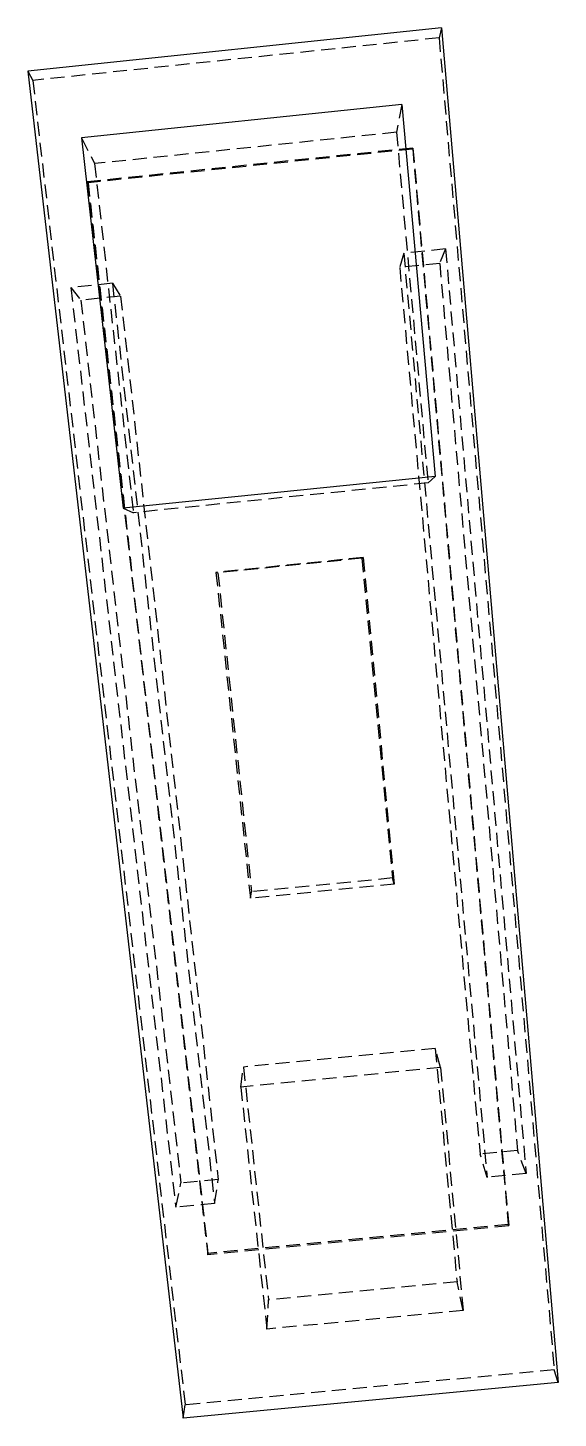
# Model space of a CAD drawing. Header units: millimetres. Extents: x -128 to 114, y -300 to 332.
import ezdxf

# ---------------------------------------------------------------- set-up
doc = ezdxf.new("R2010")
doc.units = ezdxf.units.MM
doc.linetypes.add('HIDDEN', pattern=[9.525, 6.35, -3.175])
doc.layers.add('hidden', color=7, linetype='HIDDEN')
doc.layers.add('visible', color=7, linetype='CONTINUOUS')

msp = doc.modelspace()

# ---------------------------------------------------------------- linework, layer by layer
at = {"layer": 'hidden'}
for p, q in [((60.8, 332.27), (59.71, 327.69)), ((59.71, 327.69), (-125.23, 308.35)), ((59.71, 327.69), (112.09, -278.28)), ((-127.51, 312.57), (-125.23, 308.35)), ((-125.23, 308.35), (-55.89, -294.2)), ((42.75, 297.33), (40.31, 284.74)), ((40.31, 284.74), (-97.13, 270.46)), ((40.31, 284.74), (54.67, 125.22)), ((-102.99, 282.16), (-97.13, 270.46)), ((47.8, 277.57), (-100.31, 262.21)), ((47.69, 277.1), (-100.07, 261.77)), ((47.8, 277.57), (47.69, 277.1)), ((47.69, 277.1), (91.21, -212.21)), ((47.8, 277.57), (91.41, -212.85)), ((-97.13, 270.46), (-79.43, 111.64)), ((-100.31, 262.21), (-100.07, 261.77)), ((-100.31, 262.21), (-45.61, -225.98)), ((-100.07, 261.77), (-45.51, -225.31)), ((43.64, 229.7), (41.8, 223.24)), ((62.64, 231.66), (43.64, 229.7)), ((43.64, 229.7), (81.58, -190.73)), ((62.64, 231.66), (60, 225.11)), ((62.64, 231.66), (99.35, -189.02)), ((60, 225.11), (41.8, 223.24)), ((41.8, 223.24), (78.36, -180.17)), ((60, 225.11), (95.42, -178.52)), ((-88.99, 216.04), (-107.9, 214.09)), ((-88.99, 216.04), (-85.25, 210.17)), ((-88.99, 216.04), (-42.48, -202.66)), ((-107.9, 214.09), (-103.36, 208.31)), ((-107.9, 214.09), (-60.16, -204.36)), ((-85.25, 210.17), (-103.36, 208.31)), ((-85.25, 210.17), (-40.8, -191.65)), ((-103.36, 208.31), (-57.79, -193.29)), ((57.89, 128.09), (54.67, 125.22)), ((54.67, 125.22), (-79.43, 111.64)), ((-84.1, 113.7), (-79.43, 111.64)), ((25.15, 91.25), (-41.87, 84.5)), ((24.61, 90.94), (-40.97, 84.33)), ((25.15, 91.25), (24.61, 90.94)), ((24.61, 90.94), (38.47, -54.53)), ((25.15, 91.25), (39.29, -57.33)), ((-41.87, 84.5), (-40.97, 84.33)), ((-41.87, 84.5), (-26.16, -63.77)), ((-40.97, 84.33), (-25.62, -60.84)), ((38.47, -54.53), (-25.62, -60.84)), ((39.29, -57.33), (38.47, -54.53)), ((39.29, -57.33), (-26.16, -63.77)), ((-26.16, -63.77), (-25.62, -60.84)), ((57.97, -132.05), (-29.34, -140.53)), ((60.4, -140.8), (57.97, -132.05)), ((57.97, -132.05), (67.88, -238.3)), ((-30.57, -149.63), (-29.34, -140.53)), ((60.4, -140.8), (-30.57, -149.63)), ((-29.34, -140.53), (-17.92, -246.49)), ((60.4, -140.8), (70.68, -251.28)), ((-30.57, -149.63), (-18.66, -259.79)), ((95.42, -178.52), (78.36, -180.17)), ((81.58, -190.73), (78.36, -180.17)), ((99.35, -189.02), (95.42, -178.52)), ((99.35, -189.02), (81.58, -190.73)), ((-60.16, -204.36), (-57.79, -193.29)), ((-40.8, -191.65), (-57.79, -193.29)), ((-42.48, -202.66), (-40.8, -191.65)), ((-42.48, -202.66), (-60.16, -204.36)), ((91.41, -212.85), (-45.61, -225.98)), ((91.21, -212.21), (-45.51, -225.31)), ((91.41, -212.85), (91.21, -212.21)), ((-45.61, -225.98), (-45.51, -225.31)), ((67.88, -238.3), (-17.92, -246.49)), ((70.68, -251.28), (67.88, -238.3)), ((-18.66, -259.79), (-17.92, -246.49)), ((70.68, -251.28), (-18.66, -259.79)), ((112.09, -278.28), (-55.89, -294.2)), ((113.94, -284.14), (112.09, -278.28)), ((-56.81, -300.3), (-55.89, -294.2))]:
    msp.add_line(p, q, dxfattribs=at)
at = {"layer": 'visible'}
for p, q in [((60.8, 332.27), (-127.51, 312.57)), ((60.8, 332.27), (113.94, -284.14)), ((-127.51, 312.57), (-56.81, -300.3)), ((42.75, 297.33), (-102.99, 282.16)), ((42.75, 297.33), (57.89, 128.09)), ((-102.99, 282.16), (-84.1, 113.7)), ((57.89, 128.09), (-84.1, 113.7)), ((113.94, -284.14), (-56.81, -300.3))]:
    msp.add_line(p, q, dxfattribs=at)

doc.saveas('drawing.dxf')
